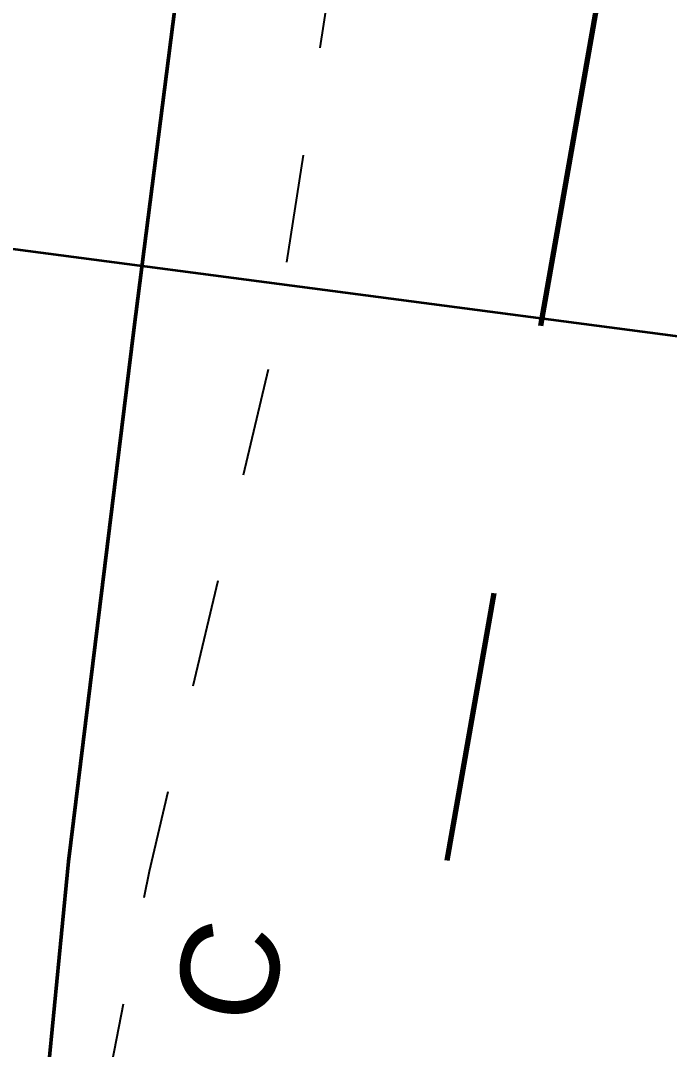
# Model space of a CAD drawing. Extents: x 320145 to 321236, y 534817 to 538266.
# Drawn here: x 321017.89 to 321029.85, y 537104.57 to 537123.53 of the extents above; entities that cross this region are included whole.
import ezdxf
from ezdxf.enums import TextEntityAlignment as Align

# ---------------------------------------------------------------- set-up
doc = ezdxf.new("R2010")
doc.units = 0
doc.linetypes.add('LOT-RW', pattern=[55, 5, -5, 30, -5, 5, -5])
doc.linetypes.add('TOES-TOE', pattern=[4, 2, -2])
doc.layers.get('0').update_dxf_attribs({"linetype": 'CONTINUOUS'})
for name, color, linetype, lineweight in [('C-ALGN-L1000Q1-TEXT', 2, 'CONTINUOUS', 35), ('C-DRAN-DTCH-CNTR-L1000Q1', 3, 'HYD-CNTR', 50), ('C-RWAY-BNDY', 4, 'LOT-RW', 70)]:
    doc.layers.add(name, color=color, linetype=linetype, lineweight=lineweight)
doc.layers.add('C-ROAD-TOES-L1000Q1', color=6, linetype='TOES-TOE')
doc.styles.add('Arial', font='arial.ttf')
doc.linetypes.add('HYD-CNTR', pattern='A,5,[4,BC MoT.shx,S=1,R=0,X=0,Y=0],-10,5', length=20)

# ---------------------------------------------------------------- blocks, each defined once
blk = doc.blocks.new('cut')
at = {"color": 0, "linetype": 'ByBlock', "lineweight": -2, "style": 'Arial'}
blk.add_text('C', height=1.8, dxfattribs=at).set_placement((0, 0), align=Align.CENTER)

msp = doc.modelspace()

# ---------------------------------------------------------------- linework, layer by layer
at = {"layer": 'C-ALGN-L1000Q1-TEXT'}
msp.add_line((321012.285, 537120.046), (321081.686, 537110.907), dxfattribs=at)
at = {"layer": 'C-DRAN-DTCH-CNTR-L1000Q1', "flags": 128}
msp.add_lwpolyline([(321026.768, 536915.62), (321027.368, 536919.238), (321029.68, 536929.301), (321030.661, 536939.547), (321031.3, 536949.82), (321031.597, 536960.109), (321031.551, 536970.402), (321031.161, 536980.688), (321030.429, 536990.955), (321029.355, 537001.192), (321028.907, 537004.707), (321027.967, 537011.371), (321026.34, 537021.421), (321024.578, 537031.349), (321023.961, 537034.741), (321022.787, 537041.193), (321022.045, 537045.277), (321021.012, 537051), (321019.406, 537060.651), (321018.181, 537070.155), (321017.828, 537074.056), (321017.481, 537079.542), (321017.384, 537088.936), (321017.414, 537090.053), (321017.849, 537098.4), (321018.775, 537108.032), (321019.98, 537117.835), (321020.907, 537125.063), (321021.253, 537127.76), (321022.47, 537137.842), (321023.412, 537148.154), (321023.829, 537158.699), (321023.653, 537166.512), (321023.468, 537169.434), (321022.165, 537180.149), (321019.895, 537190.7), (321016.677, 537201.003), (321016.534, 537201.395), (321012.632, 537210.912)], dxfattribs=at)
at = {"layer": 'C-ROAD-TOES-L1000Q1', "flags": 128}
msp.add_lwpolyline([(320980.581, 536318.39), (320982.984, 536324.665), (320984.157, 536327.73), (320985.312, 536327.995), (321002.107, 536331.844), (321004.722, 536341.533), (321007.927, 536351.009), (321009.865, 536360.944), (321008.535, 536369.798), (321008.58, 536372.052), (321008.622, 536372.86), (321008.648, 536382.815), (321008.843, 536389.207), (321008.854, 536389.701), (321010.584, 536393.174), (321013.514, 536403.469), (321014.947, 536414.369), (321015.328, 536425.545), (321015.282, 536426.418), (321013.917, 536436.511), (321013.897, 536436.707), (321012.848, 536446.571), (321013.038, 536447.711), (321013.376, 536450.334), (321013.991, 536459.348), (321013.677, 536461.408), (321008.644, 536467.202), (321007.083, 536468.823), (321003.213, 536478.849), (320998.227, 536488.143), (320993.169, 536497.161), (320987.179, 536505.379), (320981.965, 536513.916), (320976.859, 536520.923), (320976.227, 536522.125), (320975.312, 536524.119), (320972.121, 536531.2), (321006.497, 536561.239), (321006.687, 536569.152), (321002.342, 536572.724), (321002.831, 536573.705), (321007.39, 536580.64), (321004.01, 536584.826), (321002.206, 536589.62), (320999.673, 536594.583), (321002.724, 536599.695), (321007.224, 536604.148), (321004.946, 536609.379), (321005.173, 536613.429), (321004.689, 536614.601), (321004.786, 536620.864), (321009.261, 536626.801), (321013.608, 536634.018), (321008.544, 536644.904), (321008.507, 536647.058), (321013.235, 536655.883), (321004.047, 536667.987), (321007.789, 536669.587), (321010.336, 536680.19), (321020.903, 536688.33), (321023.14, 536696.889), (321023.321, 536700.921), (321022.378, 536714.407), (321020.343, 536727.515), (321021.85, 536734.826), (321021.888, 536739.524), (321018.385, 536751.342), (321022.108, 536761.838), (321021.866, 536768.111), (321021.036, 536772.031), (321011.595, 536782.508), (321003.314, 536788.341), (321003.719, 536792.884), (321004.993, 536802.589), (321005.351, 536812.114), (321006.247, 536817.097), (321006.634, 536820.347), (321006.804, 536821.31), (321009.688, 536830.302), (321013.934, 536839.131), (321017.05, 536847.421), (321017.37, 536848.426), (321016.6, 536859.025), (321018.049, 536865.689), (321018.78, 536868.805), (321020.512, 536878.794), (321023.521, 536888.549), (321024.729, 536895.461), (321025.181, 536898.733), (321026.546, 536908.962), (321027.426, 536915.516), (321027.854, 536919.166), (321031.379, 536929.109), (321033.876, 536939.293), (321035.054, 536949.649), (321036.004, 536960.056), (321036.472, 536970.507), (321037.301, 536981.023), (321037.218, 536991.553), (321036.754, 537002.093), (321036.324, 537005.697), (321034.447, 537012.364), (321032.262, 537022.453), (321030.948, 537032.521), (321029.702, 537035.801), (321027.201, 537042.008), (321025.395, 537045.896), (321023.501, 537051.45), (321021.872, 537061.036), (321019.163, 537070.261), (321018.396, 537074.103), (321017.895, 537079.56), (321017.771, 537088.927), (321017.8, 537090.041), (321018.411, 537098.354), (321020.267, 537107.856), (321022.554, 537117.497), (321023.676, 537124.698), (321024.042, 537127.395), (321025.262, 537137.526), (321026.122, 537147.958), (321026.247, 537158.676), (321025.778, 537166.621), (321025.53, 537169.59), (321024.006, 537180.458), (321021.485, 537191.119), (321018.052, 537201.502), (321017.898, 537201.896), (321013.922, 537211.502), (321008.004, 537220.345), (321003.463, 537229.623), (320997.557, 537237.881), (320994.665, 537244.091), (320993.065, 537246.835), (320988.396, 537255.571), (320983.97, 537264.284), (320979.703, 537272.913), (320976.002, 537281.643), (320973.83, 537287.637), (320972.857, 537290.429), (320971.901, 537293.47), (320970.256, 537299.367), (320968.084, 537308.545), (320966.075, 537317.905), (320964.293, 537327.465), (320962.917, 537337.244), (320961.618, 537347.154), (320960.219, 537357.057), (320957.367, 537366.731), (320954.519, 537376.406), (320952.031, 537386.138), (320952.261, 537386.648), (320950.699, 537396.063), (320949.43, 537406.027), (320948.008, 537415.998), (320948.072, 537426.274), (320948.12, 537426.765), (320947.185, 537436.428), (320945.878, 537442.666), (320945.121, 537446.362), (320942.318, 537456.104), (320939.331, 537465.758), (320937.393, 537475.61), (320935.225, 537481.562), (320934.211, 537485.146), (320931.61, 537494.809), (320929.092, 537504.491), (320926.242, 537514.097), (320924.191, 537523.886), (320923.886, 537526.035), (320922.781, 537533.823), (320921.18, 537539.479), (320920.054, 537543.457), (320918.408, 537549.038)], dxfattribs=at)
at = {"layer": 'C-RWAY-BNDY', "flags": 128}
msp.add_lwpolyline([(320177.649, 534817.191), (320205.679, 534844.591), (320222.297, 534860.844), (320239.426, 534877.585), (320257.499, 534895.254), (320294.679, 535046.689), (320305.368, 535075.48), (320351.992, 535084.605), (320375.065, 535134.532), (320335.788, 535144.226), (320400.772, 535227.73), (320423.899, 535232.678), (320453.033, 535261.966), (320479.62, 535312.73), (320489.107, 535365.301), (320484.857, 535542.124), (320475.478, 535627.244), (320484.558, 535662.582), (320512.339, 535690.102), (320534.611, 535704.204), (320663.3, 535738.226), (320704.888, 535773.985), (320722.641, 535815.649), (320758.225, 535814.2), (320768.937, 535880.155, 0.177535), (320761.184, 535917.778), (320735.254, 535961.068, -0.119791), (320726.546, 535989.084), (320724.639, 536018.361, -0.279041), (320732.307, 536032.944, 0.22949), (320763.961, 536081.557), (320771.249, 536139.165, -0.314991), (320826.503, 536200.084), (320876.487, 536211.266, 0.56865), (320921.463, 536196.719), (320929.609, 536203.882), (320982.113, 536168.135), (321000.809, 536187.621), (321019.494, 536207.097), (321034.027, 536222.255), (321048.7, 536237.554), (321051.742, 536240.725), (321068.011, 536257.679, 0.810893), (321020.642, 536338.993), (321025.624, 536353.729), (321044.984, 536381.198), (321014.192, 536382.224), (321020.381, 536413.827), (321018.632, 536463.734), (320978.729, 536529.336), (321010.944, 536557.713), (321016.958, 536605.6), (321024.955, 536670.945), (321028.512, 536700.011), (321026.709, 536774.608), (321008.655, 536791.365), (321012.578, 536821.754), (321023.106, 536848.835), (321033.025, 536918.552), (321039.981, 536939.097), (321042.238, 536973.63), (321042.568, 537003.254), (321023.11, 537080.12), (321025.443, 537106.252), (321034.948, 537160.496), (321022.795, 537204.051), (321009.683, 537228.504), (320995.252, 537256.435), (320979.583, 537286.76), (320967.061, 537342.928), (320954.321, 537426.976), (320922.475, 537553.161)], format="xyb", dxfattribs=at)

# ---------------------------------------------------------------- block references
at = {"layer": 'C-ROAD-TOES-L1000Q1', "linetype": 'Continuous', "rotation": 78.94585735699577}
msp.add_blockref('cut', (321022.625, 537105.843), dxfattribs=at)

doc.saveas('drawing.dxf')
